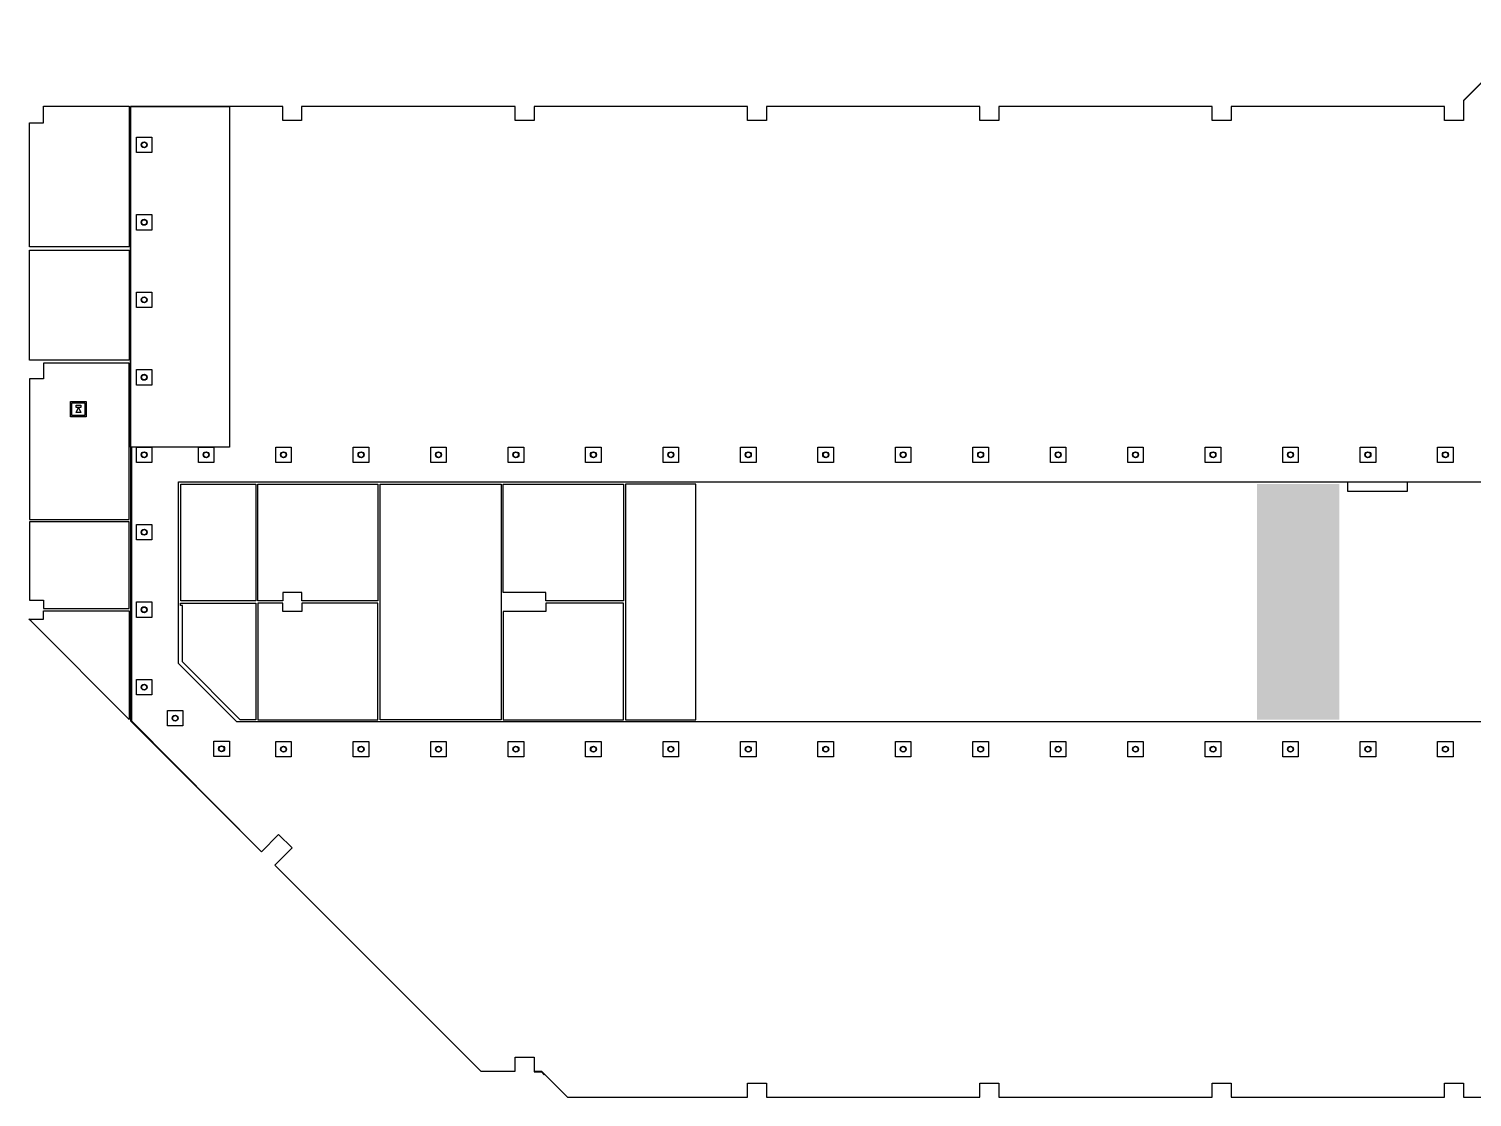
# Model space of a CAD drawing. Header units: inches. Extents: x 12 to 4427, y 13 to 4428.
# Drawn here: x 12 to 2248, y 13 to 1667 of the extents above; entities that cross this region are included whole.
import ezdxf

# ---------------------------------------------------------------- set-up
doc = ezdxf.new("R2010")
doc.units = ezdxf.units.IN
doc.header["$LTSCALE"] = 96
doc.header["$MEASUREMENT"] = 0
for name, color, linetype in [('A-Clng-Grid-Exst', 11, 'Continuous'), ('A-Clng-Neww', 94, 'Continuous'), ('A-Lite-Exst', 55, 'Continuous')]:
    doc.layers.add(name, color=color, linetype=linetype)

# ---------------------------------------------------------------- blocks, each defined once
blk = doc.blocks.new('A$C26354C7F')
for radius in [4.62, 4]:
    blk.add_circle((4.6, 13.8), radius)
at = {"layer": 'DefPoints'}
blk.add_lwpolyline([(-7.4, 25.8), (16.6, 25.8), (16.6, 1.8), (-7.4, 1.8)], close=True, dxfattribs=at)
blk = doc.blocks.new('proj')
for points in [[(0, -24), (24, -24), (24, 0), (0, 0)], [(2, -22), (22, -22), (22, -2), (2, -2)], [(8.4, -18), (15.6, -18), (15.6, -14.6), (8.4, -14.6)]]:
    blk.add_lwpolyline(points, close=True)
for points in [[(12, -14.6), (8.2, -7.1)], [(15.8, -7.1), (8.2, -7.1)], [(12, -14.6), (15.8, -7.1)]]:
    blk.add_lwpolyline(points)

msp = doc.modelspace()

# ---------------------------------------------------------------- hatches: boundary and pattern name
at = {"layer": 'A-Clng-Grid-Exst'}
h = msp.add_hatch(dxfattribs=at)
h.set_pattern_fill('AR-SAND', color=256, scale=3, style=0)
h.paths.add_polyline_path([(1914.49, 597.5), (2042.49, 597.5), (2042.49, 962.5), (1914.49, 962.5)])

# ---------------------------------------------------------------- linework, layer by layer
for points in [[(2345.79, 1667.47), (2234.63, 1556.32), (2234.63, 1525.38), (2205.38, 1525.38), (2205.38, 1547.01), (1874.63, 1547.01), (1874.63, 1525.38), (1845.38, 1525.38), (1845.38, 1547.01), (1514.63, 1547.01), (1514.63, 1525.38), (1485.38, 1525.38), (1485.38, 1547.01), (1154.63, 1547.01), (1154.63, 1525.38), (1125.38, 1525.38), (1125.38, 1547.01), (794.63, 1547.01), (794.63, 1525.38), (765.38, 1525.38), (765.38, 1547.01), (434.63, 1547.01), (434.63, 1525.38), (405.38, 1525.38), (405.38, 1547.01), (169.53, 1547.01), (169.53, 1524.35), (169.53, 595.92), (243.45, 522), (372.38, 393.06), (398.98, 419.66), (419.67, 398.98), (393.07, 372.38), (712.46, 52.99), (765.37, 52.99), (765.37, 74.62), (794.62, 74.62), (794.62, 52.99), (806.38, 52.99), (846.38, 12.99), (1125.38, 12.99), (1125.38, 34.62), (1154.63, 34.62), (1154.63, 12.99), (1485.38, 12.99), (1485.38, 34.62), (1514.63, 34.62), (1514.63, 12.99), (1845.38, 12.99), (1845.38, 34.62), (1874.63, 34.62), (1874.63, 12.99), (2205.38, 12.99), (2205.38, 34.62), (2234.63, 34.62), (2234.63, 12.99), (2565.38, 12.99)], [(2345.79, 1667.47), (2235.56, 1557.25), (2234.59, 1556.28), (2234.63, 1525.38), (2205.38, 1525.38), (2205.38, 1547.01), (1874.63, 1547.01), (1874.63, 1525.38), (1845.38, 1525.38), (1845.38, 1547.01), (1514.63, 1547.01), (1514.63, 1525.38), (1485.38, 1525.38), (1485.38, 1547.01), (1154.63, 1547.01), (1154.63, 1525.38), (1125.38, 1525.38), (1125.38, 1547.01), (794.63, 1547.01), (794.63, 1525.38), (765.38, 1525.38), (765.38, 1547.01), (434.63, 1547.01), (434.63, 1525.38), (405.38, 1525.38), (405.38, 1547.01), (322.62, 1547.01), (322.62, 1019.87), (171.1, 1019.87), (171.1, 595.91), (372.38, 393.06), (398.98, 419.66), (419.67, 398.98), (393.07, 372.38), (712.46, 52.99), (765.37, 52.99), (765.37, 74.62), (794.62, 74.62), (794.62, 51.99), (805.97, 51.99), (810.18, 47.77), (810.89, 48.48), (846.38, 12.99), (1125.38, 12.99), (1125.38, 34.62), (1154.63, 34.62), (1154.63, 12.99), (1485.38, 12.99), (1485.38, 34.62), (1514.63, 34.62), (1514.63, 12.99), (1845.38, 12.99), (1845.38, 34.62), (1874.63, 34.62), (1874.63, 12.99), (2205.38, 12.99), (2205.38, 34.62), (2234.63, 34.62), (2234.63, 12.99), (2565.38, 12.99)]]:
    msp.add_lwpolyline(points, dxfattribs=at)
for points in [[(167.6, 1329.65), (12.99, 1329.65), (12.99, 1521.88), (34.63, 1521.88), (34.63, 1548.01), (167.6, 1548.01)], [(169.53, 1547.01), (322.62, 1547.01), (322.62, 1019.87), (169.53, 1019.87)], [(167.6, 1154.62), (12.99, 1154.62), (12.99, 1324.65), (167.6, 1324.65)], [(12.99, 907.45), (167.6, 907.45), (167.6, 1149.62), (34.63, 1149.62), (34.63, 1125.38), (12.99, 1125.38)], [(243.89, 965.97), (2973.07, 966.01), (3228.89, 710.19), (3228.89, 594), (334.41, 594), (243.89, 684.52)], [(247.39, 962.47), (363.39, 962.48), (363.39, 781.74), (247.39, 781.74)], [(552.89, 781.74), (434.75, 781.74), (434.75, 794.75), (405.25, 794.75), (405.25, 781.74), (366.89, 781.74), (366.89, 962.47), (552.89, 962.47)], [(743.56, 597.5), (556.39, 597.5), (556.39, 962.47), (743.56, 962.47)], [(933.06, 781.74), (812.75, 781.74), (812.75, 794.75), (747.06, 794.75), (747.06, 962.47), (933.06, 962.47)], [(1045.49, 962.47), (936.56, 962.47), (936.56, 597.5), (1045.49, 597.5)], [(12.99, 903.95), (12.99, 782.69), (34.66, 782.69), (34.65, 769.81), (167.6, 769.81), (167.6, 903.95)], [(167.6, 597.84), (16.9, 748.57), (15.4, 750.06), (11.99, 753.44), (34.63, 753.44), (34.65, 766.31), (167.6, 766.31)], [(249.89, 774.54), (246.89, 774.54), (246.89, 778.24), (305.14, 778.24), (363.39, 778.24), (363.39, 597.5), (339.39, 597.5), (249.89, 687), (249.89, 697.38)], [(552.89, 778.24), (434.75, 778.24), (434.75, 765.25), (405.25, 765.25), (405.25, 778.24), (366.89, 778.24), (366.89, 597.5), (552.89, 597.5)], [(933.06, 778.24), (812.75, 778.24), (812.75, 765.25), (747.06, 765.25), (747.06, 597.5), (933.06, 597.5)]]:
    msp.add_lwpolyline(points, close=True, dxfattribs=at)
at = {"layer": 'A-Clng-Neww'}
msp.add_lwpolyline([(3228.89, 594), (334.41, 594), (243.89, 684.51), (243.89, 965.97), (2054.99, 966), (2054.99, 951.5), (2147.99, 951.5), (2147.99, 966), (2370.99, 966), (2973.07, 966.01), (3228.89, 710.19)], close=True, dxfattribs=at)

# ---------------------------------------------------------------- block references
at = {"layer": 'A-Lite-Exst'}
for p in [(186, 1474.08), (186, 1354.08), (186, 1234.08), (186, 1114.08), (186, 994.08), (282, 994.08), (402, 994.08), (522, 994.08), (642, 994.08), (762, 994.08), (882, 994.08), (1002, 994.08), (1122, 994.08), (1242, 994.08), (1362, 994.08), (1482, 994.08), (1602, 994.08), (1722, 994.08), (1842, 994.08), (1962, 994.08), (2082, 994.08), (2202, 994.08), (186, 874.08), (186, 754.08), (186, 634.08), (234, 586.08), (306, 538.73), (402, 538.08), (522, 538.08), (642, 538.08), (762, 538.08), (882, 538.08), (1002, 538.08), (1122, 538.08), (1242, 538.08), (1362, 538.08), (1482, 538.08), (1602, 538.08), (1722, 538.08), (1842, 538.08), (1962, 538.08), (2082, 538.08), (2202, 538.08)]:
    msp.add_blockref('A$C26354C7F', p, dxfattribs=at)
at = {"layer": 'A-Lite-Exst', "xscale": -1, "rotation": 180}
msp.add_blockref('proj', (76.73, 1066.44), dxfattribs=at)

doc.saveas('drawing.dxf')
